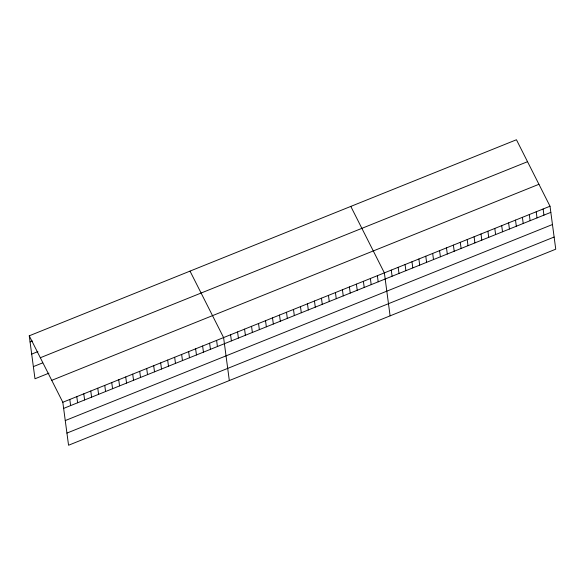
<?xml version="1.0" encoding="UTF-8"?>
<svg xmlns="http://www.w3.org/2000/svg" width="585" height="585" viewBox="0 0 585 585"><rect width="100%" height="100%" fill="white"/><g stroke="black" fill="none" stroke-linecap="round" stroke-linejoin="round"><path stroke-width="0.88" d="M29.25 335.805L516.445 139.756L550.017 206.22L555.75 249.195L68.555 445.243L62.814 402.268L29.25 335.805L34.983 378.78L48.964 373.15M30.069 341.94L32.402 341.004M31.692 354.101L37.901 351.6M40.328 357.735L527.524 161.694M33.36 366.619L42.683 362.868M51.743 380.338L538.939 184.29M62.814 402.268L550.017 206.22M63.633 408.403L550.836 212.355M65.257 420.564L552.459 224.516M66.931 433.09L554.127 237.042M350.803 206.41L384.367 272.881L390.1 315.849M190.023 271.111L223.594 337.574L229.327 380.55M543.114 208.999L543.933 215.134M536.211 211.777L537.03 217.912M529.308 214.556L530.127 220.691M522.405 217.335L523.224 223.47M515.509 220.106L516.328 226.249M508.606 222.885L509.425 229.02M501.703 225.664L502.522 231.799M494.8 228.442L495.619 234.578M487.897 231.221L488.716 237.356M480.994 233.993L481.813 240.135M474.091 236.771L474.91 242.907M467.196 239.55L468.015 245.685M460.293 242.329L461.112 248.464M453.39 245.108L454.209 251.243M446.487 247.879L447.306 254.022M439.584 250.658L440.403 256.793M432.681 253.437L433.5 259.572M425.778 256.215L426.597 262.351M418.882 258.994L419.701 265.129M411.979 261.766L412.798 267.908M405.076 264.544L405.895 270.68M398.173 267.323L398.992 273.458M391.27 270.102L392.089 276.237M377.376 275.689L378.195 281.831M370.385 278.504L371.204 284.639M363.395 281.319L364.214 287.454M356.411 284.127L357.223 290.27M349.42 286.942L350.239 293.078M342.43 289.758L343.249 295.893M335.439 292.566L336.258 298.701M328.448 295.381L329.267 301.516M321.457 298.196L322.276 304.332M314.467 301.004L315.286 307.14M307.476 303.82L308.295 309.955M300.485 306.635L301.304 312.77M293.495 309.443L294.313 315.578M286.504 312.258L287.323 318.394M279.513 315.074L280.332 321.209M272.522 317.882L273.341 324.017M265.531 320.697L266.351 326.832M258.541 323.512L259.36 329.647M251.557 326.32L252.376 332.455M244.567 329.136L245.386 335.271M237.576 331.951L238.395 338.086M230.585 334.759L231.404 340.894M216.604 340.39L217.423 346.525M209.613 343.198L210.432 349.333M202.622 346.013L203.441 352.148M195.631 348.828L196.45 354.963M188.641 351.636L189.46 357.771M181.65 354.452L182.469 360.587M174.659 357.267L175.478 363.402M167.668 360.075L168.487 366.21M160.678 362.89L161.497 369.025M153.694 365.705L154.513 371.841M146.703 368.513L147.522 374.649M139.713 371.329L140.532 377.464M132.722 374.144L133.541 380.279M125.731 376.952L126.55 383.087M118.74 379.767L119.559 385.903M111.75 382.583L112.569 388.718M104.759 385.391L105.578 391.526M97.768 388.206L98.587 394.341M90.777 391.021L91.596 397.156M83.787 393.829L84.606 399.964M76.796 396.645L77.615 402.78M69.805 399.46L70.624 405.595"/></g></svg>
